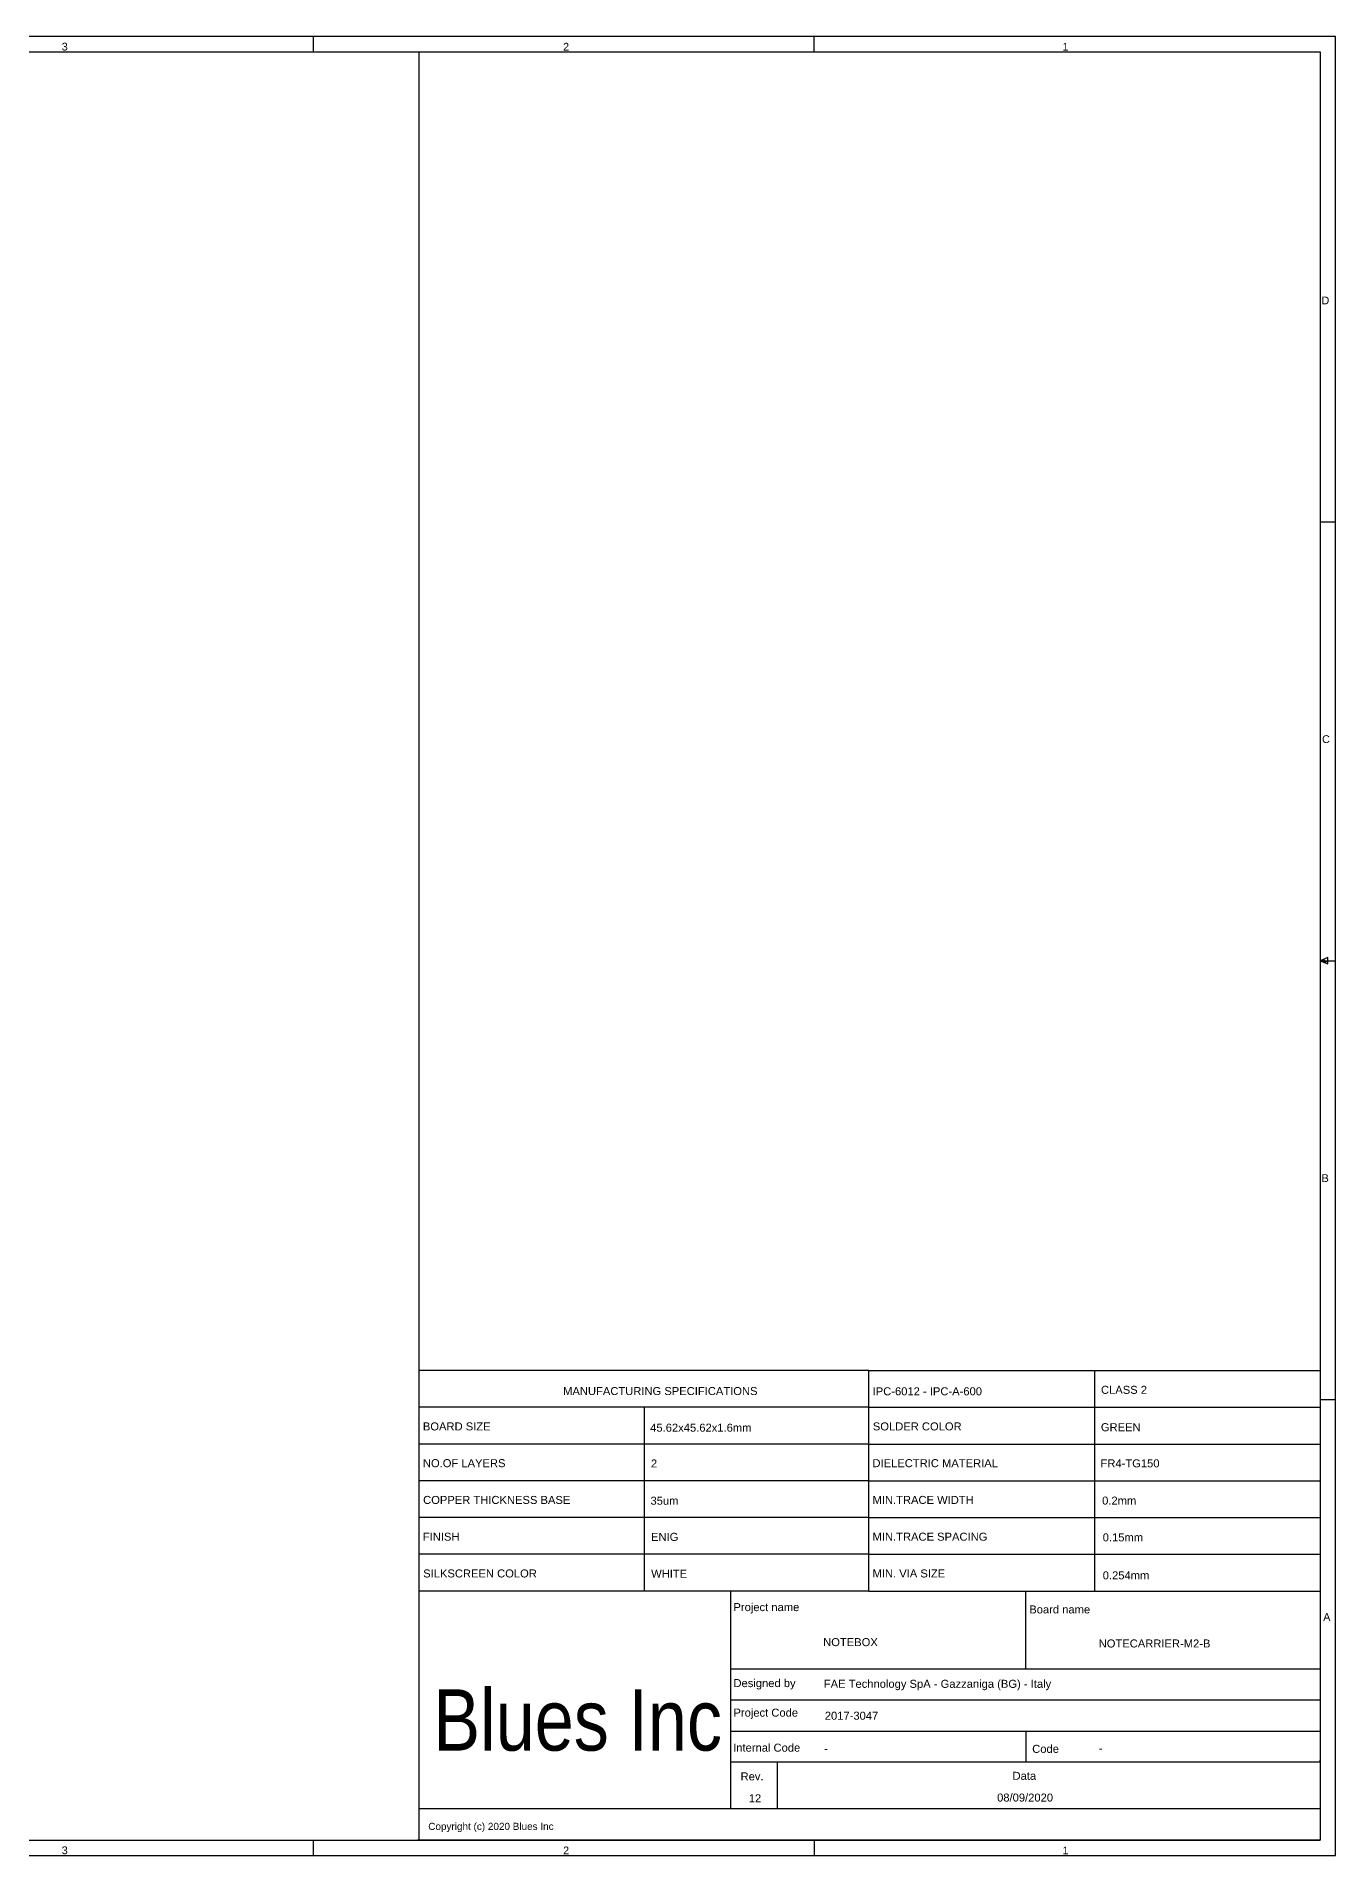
# Model space of a CAD drawing. Header units: millimetres. Extents: x -156 to 264, y -126 to 171.
# Drawn here: x 52.3 to 264.3, y -126 to 171 of the extents above; entities that cross this region are included whole.
import ezdxf

# ---------------------------------------------------------------- set-up
doc = ezdxf.new("R2010")
doc.units = ezdxf.units.MM
doc.header["$MEASUREMENT"] = 0
doc.layers.add('DIMENSION', color=7, linetype='Continuous', true_color=0xffffff)

msp = doc.modelspace()

# ---------------------------------------------------------------- linework, layer by layer
at = {"layer": 'DIMENSION'}
for points in [[(264.33, 170.95), (-155.53, 170.95)], [(97.45, 170.95), (97.45, 168.41), (261.79, 168.41), (261.79, -123.43)], [(179.24, 168.41), (179.24, 170.95)], [(264.33, -125.97), (264.33, 170.95)], [(15.67, 168.41), (97.45, 168.41)], [(114.77, -82.79), (114.77, 168.41)], [(261.79, 91.71), (264.33, 91.71)], [(263.06, 20.59), (261.79, 20.08)], [(263.06, 20.59), (261.79, 20.08)], [(263.06, 20.59), (261.79, 20.08)], [(261.79, 20.08), (263.06, 19.57)], [(261.79, 20.08), (264.33, 20.08)], [(261.79, 20.08), (263.06, 19.57)], [(261.79, 20.08), (263.06, 19.57)], [(262.67, 19.73), (262.43, 20.33)], [(262.67, 19.73), (262.43, 20.33)], [(262.67, 19.73), (262.43, 20.33)], [(262.43, 19.82), (263.06, 20.08)], [(262.43, 19.82), (263.06, 20.08)], [(262.43, 19.82), (263.06, 20.08)], [(263.06, 20.08), (263.06, 20.59)], [(263.06, 20.08), (263.06, 20.59)], [(263.06, 20.08), (263.06, 20.59)], [(263.06, 19.57), (263.06, 20.08)], [(263.06, 19.57), (263.06, 20.08)], [(263.06, 19.57), (263.06, 20.08)], [(261.79, -10.79), (261.79, -82.79)], [(114.77, -40.79), (114.77, -34.79)], [(114.77, -46.79), (114.77, -40.79)], [(114.77, -52.79), (114.77, -46.79)], [(188.16, -46.79), (114.77, -46.79)], [(188.16, -46.79), (261.79, -46.79)], [(188.16, -82.79), (188.16, -46.79), (224.98, -46.79), (224.98, -82.79)], [(114.77, -58.79), (114.77, -52.79)], [(188.16, -52.79), (114.77, -52.79)], [(151.47, -52.79), (151.47, -82.79)], [(188.16, -52.79), (261.79, -52.79)], [(261.79, -51.55), (264.33, -51.55)], [(114.77, -64.79), (114.77, -58.79)], [(188.16, -58.79), (114.77, -58.79)], [(188.16, -58.79), (261.79, -58.79)], [(114.77, -70.79), (114.77, -64.79)], [(188.16, -64.79), (114.77, -64.79)], [(188.16, -64.79), (261.79, -64.79)], [(114.77, -76.79), (114.77, -70.79)], [(188.16, -70.79), (114.77, -70.79)], [(188.16, -70.79), (261.79, -70.79)], [(114.77, -82.79), (114.77, -76.79)], [(188.16, -76.79), (114.77, -76.79)], [(188.16, -76.79), (261.79, -76.79)], [(114.77, -123.43), (114.77, -82.79)], [(188.16, -82.79), (114.77, -82.79)], [(165.57, -82.79), (165.57, -118.35)], [(188.16, -82.79), (261.79, -82.79)], [(213.66, -82.79), (213.74, -82.79), (213.74, -95.49)], [(165.57, -95.49), (261.88, -95.49)], [(165.57, -100.57), (261.88, -100.57)], [(165.57, -105.65), (261.88, -105.65)], [(213.77, -105.65), (213.77, -110.69)], [(165.57, -110.69), (261.79, -110.69), (261.79, -110.42)], [(173.19, -110.73), (173.19, -118.35)], [(166.84, -118.35), (114.77, -118.35)], [(261.88, -118.35), (163.03, -118.35)], [(-152.99, -123.43), (261.79, -123.43)], [(97.45, -123.43), (97.45, -125.97)], [(261.79, -123.43), (114.47, -123.43)], [(179.24, -123.43), (179.24, -125.97)], [(-155.53, -125.97), (264.33, -125.97)]]:
    msp.add_lwpolyline(points, dxfattribs=at)

# ---------------------------------------------------------------- texts
at = {"layer": 'DIMENSION', "attachment_point": 7, "line_spacing_factor": 0.963855}
for s, insert, char_height, width in [('\\fArial;3', (56.41, 168.63), 1.27, 2.1039), ('\\fArial;2', (138.24, 168.63), 1.27, 2.1039), ('\\fArial;1', (219.75, 168.63), 1.27, 1.7443), ('\\fArial;D', (262.02, 127.22), 1.27, 2.3181), ('\\fArial;C', (262.12, 55.6), 1.27, 2.3946), ('\\fArial;B', (262.04, -16.03), 1.27, 2.234), ('\\fArial;MANUFACTURING SPECIFICATIONS', (138.25, -50.82), 1.306, 32.5241), ('\\fArial;IPC-6012 - IPC-A-600', (188.77, -50.86), 1.306, 18.7797), ('\\fArial;CLASS 2', (226.04, -50.62), 1.306, 8.5598), ('\\fArial;BOARD SIZE', (115.36, -56.59), 1.306, 12.0294), ('\\fArial;45.62x45.62x1.6mm', (152.46, -56.8), 1.306, 17.5838), ('\\fArial;SOLDER COLOR', (188.8, -56.59), 1.306, 15.5697), ('\\fArial;GREEN', (226.02, -56.72), 1.306, 7.5056), ('\\fArial;NO.OF LAYERS', (115.36, -62.59), 1.306, 14.4289), ('\\fArial;2', (152.58, -62.62), 1.306, 2.1636), ('\\fArial;DIELECTRIC MATERIAL', (188.74, -62.59), 1.306, 21.3995), ('\\fArial;FR4-TG150', (225.96, -62.62), 1.306, 10.6368), ('\\fArial;COPPER THICKNESS BASE', (115.4, -68.59), 1.306, 24.9241), ('\\fArial;35um', (152.51, -68.72), 1.306, 5.6488), ('\\fArial;MIN.TRACE WIDTH', (188.75, -68.59), 1.306, 17.4107), ('\\fArial;0.2mm', (226.22, -68.7), 1.306, 6.6559), ('\\fArial;FINISH', (115.35, -74.59), 1.306, 6.9391), ('\\fArial;ENIG', (152.6, -74.62), 1.306, 5.4758), ('\\fArial;MIN.TRACE SPACING', (188.75, -74.59), 1.306, 19.6608), ('\\fArial;0.15mm', (226.32, -74.7), 1.306, 7.6629), ('\\fArial;SILKSCREEN COLOR', (115.41, -80.59), 1.306, 19.5821), ('\\fArial;WHITE', (152.62, -80.62), 1.306, 7.0178), ('\\fArial;MIN. VIA SIZE', (188.75, -80.59), 1.306, 12.8476), ('\\fArial;0.254mm', (226.32, -80.9), 1.306, 8.67), ('\\fArial;Project name', (166.05, -86.46), 1.306, 11.7619), ('\\fArial;Board name', (214.33, -86.46), 1.306, 10.9751), ('\\fArial;A', (262.3, -87.66), 1.27, 2.4405), ('\\fArial;NOTEBOX', (180.69, -91.8), 1.306, 9.9917), ('\\fArial;NOTECARRIER-M2-B', (225.66, -92.02), 1.306, 19.1652), ('\\fArial;Designed by', (166.05, -98.86), 1.306, 11.2111), ('\\fArial;FAE Technology SpA - Gazzaniga (BG) - Italy', (180.8, -98.98), 1.306, 37.9605), ('\\fArial Narrow;Blues Inc', (117.06, -108.97), 10, 55.8896), ('\\fArial;Project Code', (166.05, -103.68), 1.306, 11.5573), ('\\fArial;2017-3047', (180.96, -103.81), 1.306, 9.8422), ('\\fArial;Internal Code', (166, -109.02), 1.306, 11.9507), ('\\fArial;-', (180.87, -109.14), 1.306, 1.8095), ('\\fArial;Code', (214.81, -109.22), 1.306, 5.4836), ('\\fArial;-', (225.68, -109.12), 1.306, 1.8095), ('\\fArial;Rev.', (167.21, -113.71), 1.306, 4.7126), ('\\fArial;Data', (211.6, -113.62), 1.306, 4.9172), ('\\fArial;08/09/2020', (209.08, -117.17), 1.306, 10.2198), ('\\fArial;12', (168.55, -117.27), 1.306, 3.029), ('\\fArial;Copyright (c) 2020 Blues Inc', (116.24, -122.13), 1.1607, 21.389), ('\\fArial;3', (56.41, -125.76), 1.27, 2.1039), ('\\fArial;2', (138.24, -125.76), 1.27, 2.1039), ('\\fArial;1', (219.75, -125.76), 1.27, 1.7443)]:
    msp.add_mtext(s, dxfattribs=dict(at, insert=insert, char_height=char_height, width=width))

doc.saveas('drawing.dxf')
